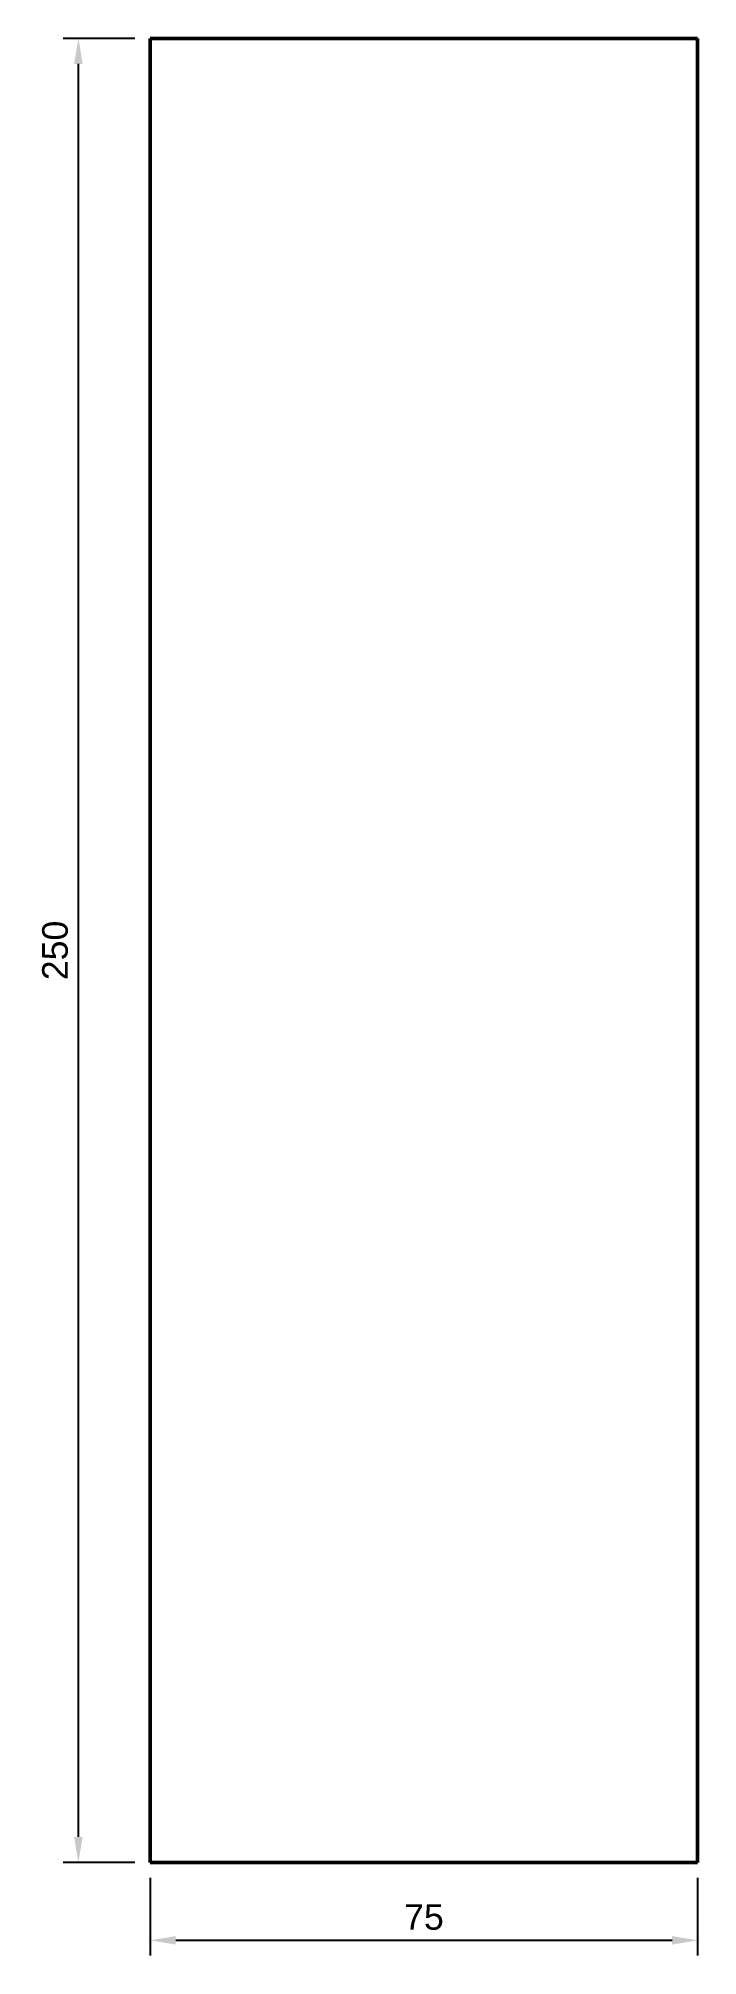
# Model space of a CAD drawing. Header units: millimetres. Extents: x 112 to 202, y 14 to 277.
import ezdxf

# ---------------------------------------------------------------- set-up
doc = ezdxf.new("R2010")
doc.units = ezdxf.units.MM
doc.header["$LTSCALE"] = 0.75
doc.layers.add('FD_Dimensions', color=7, linetype='Continuous', lineweight=25)
doc.layers.add('Visible', color=7, linetype='Continuous', lineweight=50)
doc.styles.get("Standard").update_dxf_attribs({"font": 'Arial.ttf'})
doc.dimstyles.new('Dim-ISO-25', dxfattribs={"dimtxt": 3.5, "dimasz": 3.5, "dimexe": 2.1, "dimexo": 2.1, "dimgap": 1.4, "dimtad": 1, "dimzin": 12, "dimdsep": 46, "dimtxsty": 'Standard', "dimcen": 0, "dimazin": 3, "dimtp": 0.1, "dimtm": 0.1, "dimtfac": 0.714286, "dimtmove": 0, "dimatfit": 3, "dimfxl": 1, "dimtzin": 12, "dimarcsym": 0})

# ---------------------------------------------------------------- blocks, each defined once
blk = doc.blocks.new('*D4')
at = {"layer": 'Defpoints', "color": 0, "transparency": 16777216}
for p in [(117.318703, 276.848498), (127.162453, 276.848498), (127.162453, 26.848498)]:
    blk.add_point(p, dxfattribs=at)
at = {"layer": 'FD_Dimensions', "color": 0, "lineweight": -2, "transparency": 16777216}
for p, q in [((125.062453, 276.848498), (115.218703, 276.848498)), ((117.318703, 30.348498), (117.318703, 273.348498)), ((125.062453, 26.848498), (115.218703, 26.848498))]:
    blk.add_line(p, q, dxfattribs=at)
at = {"layer": 'FD_Dimensions', "color": 0, "transparency": 16777216}
for points in [[(116.735369, 273.348498), (117.902036, 273.348498), (117.318703, 276.848498)], [(116.735369, 30.348498), (117.902036, 30.348498), (117.318703, 26.848498)]]:
    blk.add_solid(points, dxfattribs=at)
at = {"layer": 'FD_Dimensions', "color": 0, "transparency": 16777216, "insert": (114.131697, 151.848498), "char_height": 3.5, "attachment_point": 5, "rotation": 90}
blk.add_mtext('250', dxfattribs=at)
blk = doc.blocks.new('*D5')
at = {"layer": 'Defpoints', "color": 0, "transparency": 16777216}
for p in [(127.162453, 26.848498), (202.162453, 26.848498), (202.162453, 16.184435)]:
    blk.add_point(p, dxfattribs=at)
at = {"layer": 'FD_Dimensions', "color": 0, "lineweight": -2, "transparency": 16777216}
for p, q in [((127.162453, 24.748498), (127.162453, 14.084435)), ((202.162453, 24.748498), (202.162453, 14.084435)), ((130.662453, 16.184435), (198.662453, 16.184435))]:
    blk.add_line(p, q, dxfattribs=at)
at = {"layer": 'FD_Dimensions', "color": 0, "transparency": 16777216}
for points in [[(130.662453, 16.767768), (130.662453, 15.601102), (127.162453, 16.184435)], [(198.662453, 16.767768), (198.662453, 15.601102), (202.162453, 16.184435)]]:
    blk.add_solid(points, dxfattribs=at)
at = {"layer": 'FD_Dimensions', "color": 0, "transparency": 16777216, "insert": (164.662453, 19.364278), "char_height": 3.5, "attachment_point": 5}
blk.add_mtext('75', dxfattribs=at)

msp = doc.modelspace()

# ---------------------------------------------------------------- linework, layer by layer
at = {"layer": 'Visible'}
for p, q in [((202.162453, 276.848498), (127.162453, 276.848498)), ((127.162453, 276.848498), (127.162453, 26.848498)), ((202.162453, 26.848498), (202.162453, 276.848498)), ((127.162453, 26.848498), (202.162453, 26.848498))]:
    msp.add_line(p, q, dxfattribs=at)

# ---------------------------------------------------------------- dimensions: what is measured, and where the dimension line sits
at = {"layer": 'FD_Dimensions'}
dim = msp.add_linear_dim(base=(117.318703, 276.848498), p1=(127.162453, 26.848498), p2=(127.162453, 276.848498), angle=90, dimstyle='Dim-ISO-25', override={"dimlfac": 1}, dxfattribs=at)
dim.commit()
dim.dimension.update_dxf_attribs({"geometry": '*D4', "text_midpoint": (114.131697, 151.848498)})
dim = msp.add_linear_dim(base=(202.162453, 16.184435), p1=(127.162453, 26.848498), p2=(202.162453, 26.848498), dimstyle='Dim-ISO-25', override={"dimlfac": 1}, dxfattribs=at)
dim.commit()
dim.dimension.update_dxf_attribs({"geometry": '*D5', "text_midpoint": (164.662453, 19.364278)})

doc.saveas('drawing.dxf')
